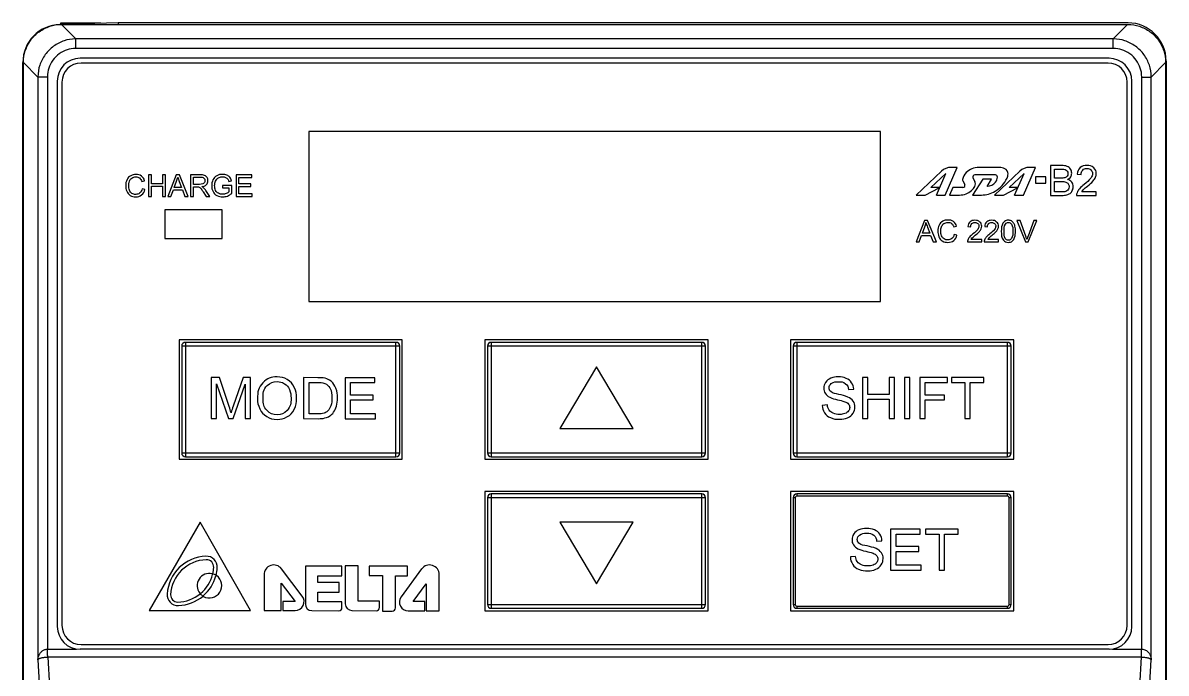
# Model space of a CAD drawing. Header units: millimetres. Extents: x 634 to 694, y 471 to 634.
# Drawn here: x 633.6 to 693.6, y 599.5 to 633.6 of the extents above; entities that cross this region are included whole.
import ezdxf

# ---------------------------------------------------------------- set-up
doc = ezdxf.new("R2010")
doc.units = ezdxf.units.MM

msp = doc.modelspace()

# ---------------------------------------------------------------- linework, layer by layer
for p, q in [((638.62, 633.644), (635.568, 633.564)), ((635.62, 633.561), (635.62, 633.644)), ((635.62, 633.644), (637.707, 633.644)), ((636.533, 633.59), (636.533, 633.644)), ((638.62, 633.644), (638.62, 633.561)), ((691.62, 633.644), (638.62, 633.644)), ((635.65, 633.561), (635.65, 633.561)), ((636.408, 632.803), (635.65, 633.561)), ((635.65, 633.561), (691.596, 633.561)), ((690.838, 632.803), (691.596, 633.561)), ((691.596, 633.561), (691.596, 633.561)), ((636.408, 632.303), (636.408, 632.803)), ((690.838, 632.803), (636.408, 632.803)), ((690.838, 632.303), (690.838, 632.803)), ((690.838, 632.303), (636.408, 632.303)), ((633.62, 595.171), (633.62, 631.565)), ((633.651, 595.353), (633.651, 631.562)), ((634.409, 630.804), (633.651, 631.562)), ((633.651, 631.562), (633.651, 631.562)), ((690.623, 631.789), (636.623, 631.789)), ((690.573, 631.539), (636.673, 631.539)), ((692.837, 630.804), (693.595, 631.562)), ((693.595, 631.562), (693.595, 631.562)), ((693.595, 631.562), (693.595, 473.616)), ((693.62, 631.644), (693.62, 473.644)), ((634.409, 630.804), (634.409, 600.244)), ((634.909, 630.804), (634.409, 630.804)), ((634.909, 630.804), (634.909, 600.804)), ((692.337, 630.804), (692.837, 630.804)), ((692.338, 600.804), (692.337, 630.804)), ((692.837, 600.244), (692.837, 630.804)), ((635.423, 630.589), (635.423, 601.989)), ((635.673, 630.539), (635.673, 602.039)), ((691.573, 602.039), (691.573, 630.539)), ((691.823, 601.989), (691.823, 630.589)), ((648.623, 627.939), (648.623, 619.039)), ((678.623, 627.939), (648.623, 627.939)), ((678.623, 619.039), (678.623, 627.939)), ((681.829, 625.866), (680.5, 624.614)), ((682.022, 624.614), (682.652, 626.066)), ((682.652, 626.066), (682.333, 626.066)), ((684.861, 626.066), (683.787, 626.066)), ((685.939, 625.866), (684.61, 624.614)), ((686.132, 624.614), (686.762, 626.066)), ((686.762, 626.066), (686.443, 626.066)), ((688.146, 626.161), (687.56, 626.161)), ((687.56, 626.161), (687.56, 624.598)), ((687.766, 625.976), (688.079, 625.976)), ((687.766, 625.504), (687.766, 625.976)), ((639.857, 625.33), (640.005, 625.365)), ((640.215, 625.677), (640.215, 624.539)), ((640.365, 625.677), (640.215, 625.677)), ((640.365, 625.21), (640.365, 625.677)), ((640.957, 625.21), (640.365, 625.21)), ((640.957, 625.677), (640.957, 625.21)), ((641.108, 625.677), (640.957, 625.677)), ((641.108, 624.539), (641.108, 625.677)), ((641.67, 625.677), (641.233, 624.539)), ((641.562, 625.007), (641.687, 625.34)), ((641.833, 625.677), (641.67, 625.677)), ((641.829, 625.322), (641.948, 625.007)), ((642.299, 624.539), (641.833, 625.677)), ((642.421, 625.677), (642.421, 624.539)), ((642.926, 625.677), (642.421, 625.677)), ((642.572, 625.175), (642.572, 625.552)), ((642.572, 625.552), (642.932, 625.552)), ((644.429, 625.322), (644.565, 625.359)), ((644.807, 625.677), (644.807, 624.539)), ((645.63, 625.677), (644.807, 625.677)), ((644.958, 625.195), (644.958, 625.543)), ((644.958, 625.543), (645.63, 625.543)), ((645.63, 625.543), (645.63, 625.677)), ((681.271, 625.012), (682.052, 625.748)), ((681.56, 624.614), (682.052, 625.748)), ((682.948, 625.366), (683.051, 625.169)), ((684.001, 625.453), (683.465, 624.614)), ((683.479, 625.523), (683.58, 625.33)), ((684.659, 625.667), (683.58, 625.667)), ((684.463, 625.453), (684.001, 625.453)), ((684.22, 625.071), (684.463, 625.453)), ((685.381, 625.012), (686.162, 625.748)), ((685.67, 624.614), (686.162, 625.748)), ((687.3, 625.565), (686.756, 625.565)), ((686.756, 625.565), (686.756, 625.231)), ((686.756, 625.231), (687.3, 625.231)), ((687.3, 625.231), (687.3, 625.565)), ((688.104, 625.504), (687.766, 625.504)), ((687.766, 625.32), (688.128, 625.32)), ((687.766, 624.782), (687.766, 625.32)), ((688.958, 625.715), (689.155, 625.695)), ((640.024, 624.9), (639.874, 624.938)), ((640.365, 624.539), (640.365, 625.076)), ((640.365, 625.076), (640.957, 625.076)), ((640.957, 625.076), (640.957, 624.539)), ((641.393, 624.539), (641.518, 624.884)), ((641.518, 624.884), (641.994, 624.884)), ((641.948, 625.007), (641.562, 625.007)), ((641.994, 624.884), (642.127, 624.539)), ((642.896, 625.175), (642.572, 625.175)), ((642.572, 624.539), (642.572, 625.045)), ((642.572, 625.045), (642.747, 625.045)), ((643.084, 624.776), (643.235, 624.539)), ((643.425, 624.539), (643.227, 624.849)), ((644.582, 625.12), (644.1, 625.119)), ((644.1, 625.119), (644.1, 624.986)), ((644.1, 624.986), (644.435, 624.986)), ((644.435, 624.986), (644.435, 624.774)), ((644.582, 624.698), (644.582, 625.12)), ((645.588, 625.195), (644.958, 625.195)), ((644.958, 624.673), (644.958, 625.061)), ((644.958, 625.061), (645.588, 625.061)), ((645.657, 624.673), (644.958, 624.673)), ((645.588, 625.061), (645.588, 625.195)), ((645.657, 624.539), (645.657, 624.673)), ((680.5, 624.614), (680.968, 624.614)), ((680.968, 624.614), (681.712, 625)), ((681.709, 625.012), (681.271, 625.012)), ((681.56, 624.614), (682.022, 624.614)), ((682.43, 625.012), (682.257, 624.614)), ((682.257, 624.614), (682.783, 624.614)), ((682.956, 625.012), (682.43, 625.012)), ((683.465, 624.614), (683.928, 624.614)), ((684.61, 624.614), (685.078, 624.614)), ((685.078, 624.614), (685.813, 624.996)), ((685.809, 625.012), (685.381, 625.012)), ((685.67, 624.614), (686.132, 624.614)), ((688.155, 624.782), (687.766, 624.782)), ((689.955, 624.782), (689.188, 624.782)), ((689.955, 624.598), (689.955, 624.782)), ((640.215, 624.539), (640.365, 624.539)), ((640.957, 624.539), (641.108, 624.539)), ((641.233, 624.539), (641.393, 624.539)), ((642.127, 624.539), (642.299, 624.539)), ((642.421, 624.539), (642.572, 624.539)), ((643.235, 624.539), (643.425, 624.539)), ((644.807, 624.539), (645.657, 624.539)), ((687.56, 624.598), (688.155, 624.598)), ((688.922, 624.598), (689.955, 624.598)), ((641.073, 623.839), (641.073, 622.339)), ((644.073, 623.839), (641.073, 623.839)), ((644.073, 622.339), (644.073, 623.839)), ((680.937, 623.286), (680.502, 622.153)), ((680.829, 622.618), (680.954, 622.951)), ((681.099, 623.286), (680.937, 623.286)), ((681.095, 622.932), (681.213, 622.618)), ((681.563, 622.153), (681.099, 623.286)), ((682.474, 622.94), (682.622, 622.975)), ((683.218, 622.963), (683.361, 622.948)), ((684.099, 622.963), (684.242, 622.948)), ((685.955, 623.286), (685.793, 623.286)), ((685.793, 623.286), (686.232, 622.153)), ((686.25, 622.463), (685.955, 623.286)), ((686.677, 623.286), (686.371, 622.463)), ((686.386, 622.153), (686.83, 623.286)), ((686.83, 623.286), (686.677, 623.286)), ((641.073, 622.339), (644.073, 622.339)), ((680.661, 622.153), (680.786, 622.496)), ((680.786, 622.496), (681.26, 622.496)), ((681.213, 622.618), (680.829, 622.618)), ((681.26, 622.496), (681.392, 622.153)), ((682.641, 622.512), (682.491, 622.55)), ((683.941, 622.286), (683.385, 622.286)), ((683.941, 622.153), (683.941, 622.286)), ((684.822, 622.286), (684.266, 622.286)), ((684.822, 622.153), (684.822, 622.286)), ((680.502, 622.153), (680.661, 622.153)), ((681.392, 622.153), (681.563, 622.153)), ((683.192, 622.153), (683.941, 622.153)), ((684.073, 622.153), (684.822, 622.153)), ((686.232, 622.153), (686.386, 622.153)), ((648.623, 619.039), (678.623, 619.039)), ((641.825, 617.021), (641.825, 610.758)), ((653.532, 617.021), (641.825, 617.021)), ((642.155, 616.889), (642.155, 610.889)), ((653.202, 616.889), (642.155, 616.889)), ((653.202, 610.889), (653.202, 616.889)), ((653.532, 610.758), (653.532, 617.021)), ((657.87, 617.021), (657.87, 610.758)), ((669.577, 617.021), (657.87, 617.021)), ((658.2, 616.889), (658.2, 610.889)), ((669.247, 616.889), (658.2, 616.889)), ((669.247, 610.889), (669.247, 616.889)), ((669.577, 610.758), (669.577, 617.021)), ((685.622, 617.021), (673.915, 617.021)), ((673.915, 617.021), (673.915, 610.758)), ((685.292, 616.889), (674.245, 616.889)), ((674.245, 616.889), (674.245, 610.889)), ((685.292, 610.889), (685.292, 616.889)), ((685.622, 610.758), (685.622, 617.021)), ((641.955, 616.689), (641.955, 611.089)), ((653.402, 616.689), (641.955, 616.689)), ((653.402, 611.089), (653.402, 616.689)), ((658, 616.689), (658, 611.089)), ((669.447, 616.689), (658, 616.689)), ((669.447, 611.089), (669.447, 616.689)), ((685.492, 616.689), (674.045, 616.689)), ((674.045, 616.689), (674.045, 611.089)), ((685.492, 611.089), (685.492, 616.689)), ((663.723, 615.605), (661.796, 612.374)), ((665.651, 612.374), (663.723, 615.605)), ((643.509, 615.039), (643.508, 612.889)), ((643.937, 615.039), (643.509, 615.039)), ((644.445, 613.516), (643.937, 615.039)), ((645.178, 615.038), (644.662, 613.542)), ((645.561, 615.037), (645.178, 615.038)), ((645.559, 612.888), (645.561, 615.037)), ((648.356, 615.036), (648.354, 612.886)), ((649.096, 615.035), (648.356, 615.036)), ((650.53, 615.034), (650.529, 612.884)), ((652.085, 615.033), (650.53, 615.034)), ((652.084, 614.779), (652.085, 615.033)), ((677.968, 615.039), (677.684, 615.039)), ((677.684, 615.039), (677.684, 612.889)), ((677.968, 614.156), (677.968, 615.039)), ((679.37, 615.039), (679.086, 615.039)), ((679.086, 615.039), (679.086, 614.156)), ((679.37, 612.889), (679.37, 615.039)), ((680.177, 615.039), (679.892, 615.039)), ((679.892, 615.039), (679.892, 612.889)), ((680.177, 612.889), (680.177, 615.039)), ((682.143, 615.039), (680.693, 615.039)), ((680.693, 615.039), (680.693, 612.889)), ((682.143, 614.785), (682.143, 615.039)), ((684.055, 615.039), (682.351, 615.039)), ((682.351, 615.039), (682.351, 614.785)), ((684.055, 614.785), (684.055, 615.039)), ((643.782, 612.889), (643.783, 614.719)), ((643.783, 614.719), (644.404, 612.889)), ((644.66, 612.888), (645.286, 614.687)), ((645.286, 614.687), (645.285, 612.888)), ((648.639, 613.139), (648.64, 614.782)), ((648.64, 614.782), (649.092, 614.781)), ((650.814, 614.122), (650.815, 614.78)), ((650.815, 614.78), (652.084, 614.779)), ((676.949, 614.413), (677.222, 614.433)), ((680.977, 614.785), (682.143, 614.785)), ((680.977, 614.119), (680.977, 614.785)), ((682.351, 614.785), (683.06, 614.785)), ((683.06, 614.785), (683.06, 612.889)), ((683.344, 614.785), (684.055, 614.785)), ((683.344, 612.889), (683.344, 614.785)), ((650.813, 613.138), (650.814, 613.87)), ((652.003, 614.121), (650.814, 614.122)), ((650.814, 613.87), (652.003, 613.869)), ((652.003, 613.869), (652.003, 614.121)), ((679.086, 614.156), (677.968, 614.156)), ((677.968, 613.902), (679.086, 613.902)), ((677.968, 612.889), (677.968, 613.902)), ((679.086, 613.902), (679.086, 612.889)), ((681.986, 614.119), (680.977, 614.119)), ((680.977, 613.866), (681.986, 613.866)), ((680.977, 612.889), (680.977, 613.866)), ((681.986, 613.866), (681.986, 614.119)), ((675.844, 613.603), (675.575, 613.58)), ((643.508, 612.889), (643.782, 612.889)), ((644.404, 612.889), (644.66, 612.888)), ((645.285, 612.888), (645.559, 612.888)), ((648.354, 612.886), (649.13, 612.885)), ((649.098, 613.139), (648.639, 613.139)), ((650.529, 612.884), (652.133, 612.883)), ((652.133, 613.137), (650.813, 613.138)), ((652.133, 612.883), (652.133, 613.137)), ((677.684, 612.889), (677.968, 612.889)), ((679.086, 612.889), (679.37, 612.889)), ((679.892, 612.889), (680.177, 612.889)), ((680.693, 612.889), (680.977, 612.889)), ((683.06, 612.889), (683.344, 612.889)), ((661.796, 612.374), (665.651, 612.374)), ((641.955, 611.089), (653.402, 611.089)), ((642.155, 610.889), (653.202, 610.889)), ((658, 611.089), (669.447, 611.089)), ((658.2, 610.889), (669.247, 610.889)), ((674.045, 611.089), (685.492, 611.089)), ((674.245, 610.889), (685.292, 610.889)), ((641.825, 610.758), (653.532, 610.758)), ((657.87, 610.758), (669.577, 610.758)), ((673.915, 610.758), (685.622, 610.758)), ((657.87, 609.071), (657.87, 602.808)), ((669.577, 609.071), (657.87, 609.071)), ((669.577, 602.808), (669.577, 609.071)), ((685.622, 609.071), (673.915, 609.071)), ((673.915, 609.071), (673.915, 602.808)), ((685.622, 602.808), (685.622, 609.071)), ((658, 608.739), (658, 603.139)), ((669.447, 608.739), (658, 608.739)), ((658.2, 608.939), (658.2, 602.939)), ((669.247, 608.939), (658.2, 608.939)), ((669.247, 602.939), (669.247, 608.939)), ((669.447, 603.139), (669.447, 608.739)), ((674.157, 608.739), (674.045, 608.739)), ((674.045, 608.739), (674.045, 603.139)), ((674.157, 608.739), (674.157, 603.139)), ((685.292, 608.939), (674.245, 608.939)), ((674.245, 608.939), (674.245, 608.826)), ((685.292, 608.826), (674.245, 608.826)), ((685.292, 608.826), (685.292, 608.939)), ((685.492, 608.739), (685.379, 608.739)), ((685.379, 603.139), (685.379, 608.739)), ((685.492, 603.139), (685.492, 608.739)), ((642.922, 607.462), (640.248, 602.832)), ((645.567, 602.832), (642.922, 607.462)), ((665.651, 607.454), (661.796, 607.454)), ((661.796, 607.454), (663.723, 604.223)), ((663.723, 604.223), (665.651, 607.454)), ((680.714, 607.089), (679.16, 607.089)), ((679.16, 607.089), (679.16, 604.939)), ((679.444, 606.835), (680.714, 606.835)), ((679.444, 606.177), (679.444, 606.835)), ((680.714, 606.835), (680.714, 607.089)), ((682.7, 607.089), (680.996, 607.089)), ((680.996, 607.089), (680.996, 606.835)), ((680.996, 606.835), (681.704, 606.835)), ((681.704, 606.835), (681.704, 604.939)), ((681.989, 606.835), (682.7, 606.835)), ((681.989, 604.939), (681.989, 606.835)), ((682.7, 606.835), (682.7, 607.089)), ((678.428, 606.463), (678.701, 606.483)), ((680.634, 606.177), (679.444, 606.177)), ((680.634, 605.925), (680.634, 606.177)), ((677.323, 605.653), (677.054, 605.63)), ((679.444, 605.925), (680.634, 605.925)), ((679.444, 605.193), (679.444, 605.925)), ((648.281, 603.58), (647.195, 605.011)), ((648.449, 605.156), (648.449, 603.156)), ((650.363, 605.156), (648.449, 605.156)), ((650.363, 604.646), (650.363, 605.156)), ((650.542, 605.172), (650.542, 603.172)), ((651.222, 605.172), (650.542, 605.172)), ((651.222, 603.312), (651.222, 605.172)), ((651.798, 605.147), (651.798, 604.657)), ((653.798, 605.147), (651.798, 605.147)), ((654.549, 605.005), (653.472, 603.538)), ((653.798, 604.637), (653.798, 605.147)), ((679.16, 604.939), (680.764, 604.939)), ((680.764, 605.193), (679.444, 605.193)), ((680.764, 604.939), (680.764, 605.193)), ((681.704, 604.939), (681.989, 604.939)), ((646.28, 604.702), (646.287, 602.828)), ((647.18, 602.828), (647.18, 604.254)), ((647.18, 604.254), (647.907, 603.296)), ((649.103, 604.296), (649.103, 604.646)), ((649.103, 604.646), (650.363, 604.646)), ((650.213, 604.296), (649.103, 604.296)), ((650.213, 603.786), (650.213, 604.296)), ((651.798, 604.657), (652.488, 604.657)), ((652.488, 604.657), (652.488, 602.797)), ((653.178, 602.961), (653.178, 604.637)), ((653.178, 604.637), (653.798, 604.637)), ((654.111, 603.291), (654.789, 604.228)), ((654.789, 604.228), (654.789, 602.802)), ((655.469, 602.802), (655.469, 604.703)), ((649.103, 603.276), (649.103, 603.786)), ((649.103, 603.786), (650.213, 603.786)), ((647.255, 603.296), (647.255, 602.828)), ((647.907, 603.296), (647.255, 603.296)), ((650.368, 603.276), (649.103, 603.276)), ((650.368, 602.969), (650.368, 603.276)), ((652.332, 603.312), (651.222, 603.312)), ((652.332, 602.982), (652.332, 603.312)), ((654.713, 603.291), (654.111, 603.291)), ((654.713, 602.801), (654.713, 603.291)), ((658, 603.139), (669.447, 603.139)), ((674.045, 603.139), (674.157, 603.139)), ((674.245, 603.052), (685.292, 603.052)), ((674.245, 603.052), (674.245, 602.939)), ((685.292, 602.939), (685.292, 603.052)), ((685.379, 603.139), (685.492, 603.139)), ((640.248, 602.832), (645.567, 602.832)), ((646.287, 602.828), (647.18, 602.828)), ((647.255, 602.828), (647.906, 602.826)), ((648.783, 602.82), (650.21, 602.813)), ((650.889, 602.822), (652.161, 602.812)), ((652.488, 602.797), (653.007, 602.791)), ((653.845, 602.801), (654.713, 602.801)), ((654.789, 602.802), (655.469, 602.802)), ((657.87, 602.808), (669.577, 602.808)), ((658.2, 602.939), (669.247, 602.939)), ((673.915, 602.808), (685.622, 602.808)), ((674.245, 602.939), (685.292, 602.939)), ((634.909, 600.804), (636.433, 600.804)), ((690.623, 600.789), (636.623, 600.789)), ((636.673, 601.039), (690.573, 601.039)), ((690.813, 600.804), (692.338, 600.804)), ((634.409, 600.244), (634.514, 598.409)), ((634.926, 600.378), (635.014, 598.835)), ((692.32, 600.378), (634.926, 600.378)), ((692.232, 598.835), (692.32, 600.378)), ((692.732, 598.409), (692.837, 600.244))]:
    msp.add_line(p, q)
for centre, radius, start, end in [((691.62, 631.644), 2, 0, 90), ((635.62, 631.565), 2, 91.5, 180), ((636.623, 630.589), 1.2, 90, 180), ((636.673, 630.539), 1, 90, 180), ((690.573, 630.539), 1, 0, 90), ((690.623, 630.589), 1.2, 0, 90), ((682.333, 625.33), 0.735, 90, 133.29195), ((683.787, 625.119), 0.946, 90, 134.57339), ((684.861, 625.416), 0.65, 63.09105, 90), ((685.016, 625.72), 0.309, 0, 63.09105), ((686.443, 625.33), 0.735, 90, 133.29195), ((683.043, 625.416), 0.107, 170.97466, 207.47659), ((683.58, 625.33), 0.65, 134.57339, 170.97466), ((683.58, 625.56), 0.107, 90, 200.46298), ((683.327, 625.199), 0.284, 332.52341, 27.47659), ((684.175, 625.72), 0.65, 273.88819, 319.20863), ((683.787, 626.23), 1.656, 301.28407, 333.69777), ((684.659, 625.56), 0.107, 0, 90), ((684.361, 625.56), 0.405, 319.20863, 0), ((684.82, 625.72), 0.504, 333.69777, 0), ((681.709, 625.006), 0.00633, 297.47659, 90), ((682.783, 625.56), 0.946, 270, 311.49114), ((682.956, 625.119), 0.107, 270, 27.47659), ((682.911, 625.416), 0.753, 311.49114, 332.52341), ((683.928, 626), 1.386, 270, 301.28407), ((685.809, 625.004), 0.00864, 297.47659, 90), ((642.155, 616.689), 0.2, 90, 180), ((653.202, 616.689), 0.2, 0, 90), ((658.2, 616.689), 0.2, 90, 180), ((669.247, 616.689), 0.2, 0, 90), ((674.245, 616.689), 0.2, 90, 180), ((685.292, 616.689), 0.2, 0, 90), ((642.155, 611.089), 0.2, 180, 270), ((653.202, 611.089), 0.2, 270, 0), ((658.2, 611.089), 0.2, 180, 270), ((669.247, 611.089), 0.2, 270, 0), ((674.245, 611.089), 0.2, 180, 270), ((685.292, 611.089), 0.2, 270, 0), ((658.2, 608.739), 0.2, 90, 180), ((669.247, 608.739), 0.2, 0, 90), ((674.245, 608.739), 0.2, 90, 180), ((674.245, 608.739), 0.0872, 90, 180), ((685.292, 608.739), 0.2, 0, 90), ((685.292, 608.739), 0.0872, 0, 90), ((643.309, 603.553), 2.121, 92.10615, 176.35508), ((643.309, 603.553), 1.935, 91.85294, 177.32035), ((643.252, 605.103), 0.57, 356.35508, 92.10615), ((643.259, 605.109), 0.378, 356.60829, 91.85294), ((641.705, 605.201), 1.935, 346.30859, 356.60829), ((641.705, 605.201), 2.121, 345.38158, 356.35508), ((646.789, 604.703), 0.509, 37.20268, 180.19582), ((654.96, 604.703), 0.509, 0, 143.72), ((643.411, 604.127), 0.645, 77.02858, 218.57674), ((641.705, 605.203), 1.935, 309.9847, 345.51545), ((641.705, 605.206), 2.121, 310.90716, 344.44061), ((643.411, 604.127), 0.645, 240.90471, 54.36934), ((643.549, 604.726), 0.0297, 345.51545, 77.02858), ((643.411, 604.127), 0.641, 57.36401, 74.29786), ((643.772, 604.63), 0.0254, 54.36934, 164.44061), ((641.761, 603.652), 0.57, 176.35508, 272.10615), ((641.736, 603.627), 0.36, 177.32035, 271.14088), ((641.705, 605.201), 1.935, 271.14088, 309.28628), ((642.929, 603.742), 0.0288, 218.57674, 309.9847), ((643.411, 604.127), 0.641, 221.29701, 238.23086), ((643.109, 603.584), 0.0247, 130.90716, 240.90471), ((641.705, 605.201), 2.121, 272.10615, 310.21329), ((647.907, 603.296), 0.47, 269.86039, 37.20268), ((648.785, 603.156), 0.336, 180, 269.70747), ((650.892, 603.172), 0.35, 180, 269.57481), ((653.845, 603.264), 0.463, 143.72, 270), ((658.2, 603.139), 0.2, 180, 270), ((669.247, 603.139), 0.2, 270, 0), ((674.245, 603.139), 0.2, 180, 270), ((674.245, 603.139), 0.0872, 180, 270), ((685.292, 603.139), 0.2, 270, 0), ((685.292, 603.139), 0.0872, 270, 0), ((650.211, 602.969), 0.156, 269.70747, 0), ((652.162, 602.982), 0.169, 269.57481, 0), ((653.009, 602.961), 0.169, 269.35367, 0), ((636.623, 601.989), 1.2, 180, 270), ((636.673, 602.039), 1, 180, 270), ((690.573, 602.039), 1, 270, 0), ((690.623, 601.989), 1.2, 270, 0)]:
    msp.add_arc(centre, radius, start, end)
for points, knots in [([(633.651, 631.562), (633.652, 631.812), (633.717, 632.171), (634.008, 632.762), (634.451, 633.205), (635.041, 633.495), (635.4, 633.561), (635.65, 633.561)], [0, 0, 0, 0, 0.625565, 1.250832, 1.875975, 2.501226, 3.126753, 3.126753, 3.126753, 3.126753]), ([(691.596, 633.561), (691.846, 633.561), (692.205, 633.495), (692.796, 633.205), (693.239, 632.762), (693.529, 632.171), (693.595, 631.812), (693.595, 631.562)], [0, 0, 0, 0, 0.625565, 1.250832, 1.875975, 2.501226, 3.126753, 3.126753, 3.126753, 3.126753]), ([(636.408, 632.803), (636.158, 632.803), (635.799, 632.737), (635.209, 632.446), (634.766, 632.003), (634.476, 631.413), (634.41, 631.054), (634.409, 630.804)], [0, 0, 0, 0, 0.625492, 1.25075, 1.875922, 2.501166, 3.126619, 3.126619, 3.126619, 3.126619]), ([(692.837, 630.804), (692.837, 631.054), (692.771, 631.413), (692.48, 632.003), (692.037, 632.446), (691.447, 632.737), (691.088, 632.803), (690.838, 632.803)], [0, 0, 0, 0, 0.625492, 1.25075, 1.875922, 2.501166, 3.126619, 3.126619, 3.126619, 3.126619]), ([(636.408, 632.303), (636.221, 632.303), (635.952, 632.254), (635.508, 632.036), (635.176, 631.703), (634.958, 631.26), (634.909, 630.991), (634.909, 630.804)], [0, 0, 0, 0, 0.468294, 0.938312, 1.408227, 1.878228, 2.34518, 2.34518, 2.34518, 2.34518]), ([(692.337, 630.804), (692.337, 630.991), (692.288, 631.261), (692.07, 631.704), (691.737, 632.037), (691.294, 632.254), (691.025, 632.303), (690.838, 632.303)], [0, 0, 0, 0, 0.468294, 0.938312, 1.408227, 1.878228, 2.34518, 2.34518, 2.34518, 2.34518]), ([(634.409, 600.244), (634.411, 600.279), (634.416, 600.328), (634.436, 600.413), (634.465, 600.487), (634.501, 600.554), (634.543, 600.613), (634.59, 600.665), (634.643, 600.709), (634.702, 600.747), (634.765, 600.777), (634.838, 600.797), (634.879, 600.803), (634.909, 600.804)], [0, 0, 0, 0, 0.0882627, 0.1726654, 0.2527998, 0.3284383, 0.3995925, 0.4685322, 0.5375453, 0.6069797, 0.6771575, 0.7485955, 0.8238756, 0.8238756, 0.8238756, 0.8238756]), ([(634.926, 600.378), (634.923, 600.422), (634.92, 600.496), (634.914, 600.65), (634.911, 600.737), (634.909, 600.804)], [0, 0, 0, 0, 0.1118004, 0.2597508, 0.4268841, 0.4268841, 0.4268841, 0.4268841]), ([(692.32, 600.378), (692.323, 600.422), (692.326, 600.496), (692.332, 600.65), (692.335, 600.737), (692.337, 600.804)], [0, 0, 0, 0, 0.111841, 0.2596964, 0.4268835, 0.4268835, 0.4268835, 0.4268835]), ([(692.338, 600.804), (692.384, 600.802), (692.445, 600.79), (692.543, 600.75), (692.618, 600.699), (692.676, 600.645), (692.723, 600.588), (692.76, 600.529), (692.791, 600.465), (692.815, 600.397), (692.831, 600.32), (692.836, 600.276), (692.837, 600.244)], [0, 0, 0, 0, 0.1143831, 0.216283, 0.306148, 0.3850343, 0.4563798, 0.5251711, 0.5949983, 0.6671071, 0.7426891, 0.8227613, 0.8227613, 0.8227613, 0.8227613]), ([(634.409, 600.244), (634.411, 600.253), (634.42, 600.267), (634.442, 600.287), (634.473, 600.304), (634.51, 600.32), (634.553, 600.333), (634.602, 600.346), (634.656, 600.356), (634.716, 600.365), (634.781, 600.372), (634.854, 600.376), (634.895, 600.378), (634.926, 600.378)], [0, 0, 0, 0, 0.0235995, 0.0527628, 0.0881694, 0.1289756, 0.1739752, 0.2235804, 0.2788209, 0.3394324, 0.4050263, 0.4752225, 0.5515309, 0.5515309, 0.5515309, 0.5515309]), ([(692.32, 600.378), (692.367, 600.378), (692.427, 600.375), (692.527, 600.366), (692.604, 600.354), (692.665, 600.341), (692.713, 600.327), (692.752, 600.313), (692.784, 600.298), (692.81, 600.283), (692.828, 600.264), (692.835, 600.252), (692.837, 600.244)], [0, 0, 0, 0, 0.1158637, 0.212617, 0.2903469, 0.3513056, 0.3998385, 0.4404599, 0.475545, 0.5054396, 0.5304486, 0.5515802, 0.5515802, 0.5515802, 0.5515802])]:
    msp.add_open_spline(points, degree=3, knots=knots)
for points in [[(688.079, 625.976), (688.174, 625.976), (688.225, 625.983), (688.316, 625.954)], [(688.433, 626.113), (688.326, 626.16), (688.262, 626.161), (688.146, 626.161)], [(688.316, 625.954), (688.367, 625.937), (688.394, 625.918), (688.423, 625.873)], [(688.423, 625.873), (688.453, 625.825), (688.46, 625.793), (688.46, 625.736)], [(688.602, 625.967), (688.555, 626.043), (688.514, 626.076), (688.433, 626.113)], [(688.664, 625.761), (688.664, 625.847), (688.647, 625.893), (688.602, 625.967)], [(689.11, 626.051), (688.999, 625.954), (688.971, 625.862), (688.958, 625.715)], [(689.466, 626.167), (689.316, 626.167), (689.223, 626.149), (689.11, 626.051)], [(689.155, 625.695), (689.155, 625.793), (689.17, 625.856), (689.24, 625.925)], [(689.24, 625.925), (689.307, 625.992), (689.367, 626.008), (689.461, 626.008)], [(689.461, 626.008), (689.552, 626.008), (689.608, 625.992), (689.673, 625.929)], [(689.822, 626.042), (689.712, 626.146), (689.616, 626.167), (689.466, 626.167)], [(689.673, 625.929), (689.734, 625.871), (689.755, 625.821), (689.755, 625.737)], [(689.953, 625.733), (689.953, 625.867), (689.919, 625.95), (689.822, 626.042)], [(639.086, 625.427), (639.028, 625.314), (639.018, 625.244), (639.018, 625.117)], [(639.279, 625.628), (639.181, 625.574), (639.136, 625.526), (639.086, 625.427)], [(639.173, 625.118), (639.173, 625.206), (639.181, 625.252), (639.209, 625.336)], [(639.209, 625.336), (639.235, 625.415), (639.264, 625.457), (639.333, 625.505)], [(639.555, 625.697), (639.441, 625.697), (639.379, 625.682), (639.279, 625.628)], [(639.333, 625.505), (639.407, 625.558), (639.461, 625.568), (639.552, 625.568)], [(639.552, 625.568), (639.631, 625.568), (639.678, 625.558), (639.741, 625.511)], [(639.843, 625.61), (639.746, 625.681), (639.675, 625.697), (639.555, 625.697)], [(639.741, 625.511), (639.81, 625.459), (639.831, 625.412), (639.857, 625.33)], [(640.005, 625.365), (639.972, 625.478), (639.937, 625.54), (639.843, 625.61)], [(641.687, 625.34), (641.718, 625.425), (641.73, 625.469), (641.748, 625.558)], [(641.748, 625.558), (641.775, 625.462), (641.794, 625.415), (641.829, 625.322)], [(643.157, 625.646), (643.07, 625.68), (643.019, 625.677), (642.926, 625.677)], [(642.932, 625.552), (643.009, 625.552), (643.06, 625.55), (643.117, 625.499)], [(643.146, 625.264), (643.121, 625.227), (643.099, 625.211), (643.057, 625.196)], [(643.117, 625.499), (643.16, 625.461), (643.176, 625.425), (643.176, 625.367)], [(643.176, 625.367), (643.176, 625.324), (643.169, 625.3), (643.146, 625.264)], [(643.284, 625.538), (643.249, 625.595), (643.22, 625.623), (643.157, 625.646)], [(643.253, 625.163), (643.313, 625.226), (643.331, 625.279), (643.331, 625.367)], [(643.331, 625.367), (643.331, 625.438), (643.321, 625.477), (643.284, 625.538)], [(643.598, 625.413), (643.543, 625.298), (643.529, 625.23), (643.529, 625.103)], [(643.799, 625.627), (643.695, 625.572), (643.65, 625.518), (643.598, 625.413)], [(643.685, 625.112), (643.685, 625.205), (643.692, 625.255), (643.728, 625.341)], [(643.728, 625.341), (643.749, 625.39), (643.764, 625.414), (643.8, 625.454)], [(644.099, 625.697), (643.976, 625.697), (643.908, 625.685), (643.799, 625.627)], [(643.8, 625.454), (643.839, 625.497), (643.867, 625.514), (643.921, 625.536)], [(643.921, 625.536), (643.988, 625.564), (644.027, 625.568), (644.1, 625.568)], [(644.322, 625.657), (644.238, 625.69), (644.19, 625.697), (644.099, 625.697)], [(644.1, 625.568), (644.164, 625.568), (644.198, 625.563), (644.257, 625.538)], [(644.257, 625.538), (644.306, 625.516), (644.333, 625.501), (644.365, 625.458)], [(644.479, 625.545), (644.431, 625.605), (644.394, 625.628), (644.322, 625.657)], [(644.365, 625.458), (644.402, 625.41), (644.412, 625.38), (644.429, 625.322)], [(644.565, 625.359), (644.544, 625.438), (644.529, 625.481), (644.479, 625.545)], [(688.302, 625.521), (688.226, 625.499), (688.184, 625.504), (688.104, 625.504)], [(688.128, 625.32), (688.22, 625.32), (688.268, 625.321), (688.356, 625.293)], [(688.42, 625.6), (688.386, 625.554), (688.356, 625.538), (688.302, 625.521)], [(688.356, 625.293), (688.415, 625.274), (688.445, 625.253), (688.481, 625.202)], [(688.46, 625.736), (688.46, 625.679), (688.454, 625.646), (688.42, 625.6)], [(688.445, 625.429), (688.523, 625.468), (688.564, 625.498), (688.61, 625.572)], [(688.663, 625.287), (688.599, 625.37), (688.545, 625.4), (688.445, 625.429)], [(688.481, 625.202), (688.517, 625.151), (688.525, 625.114), (688.525, 625.051)], [(688.61, 625.572), (688.651, 625.639), (688.664, 625.682), (688.664, 625.761)], [(688.74, 625.051), (688.74, 625.15), (688.723, 625.208), (688.663, 625.287)], [(689.666, 625.506), (689.553, 625.352), (689.469, 625.296), (689.322, 625.176)], [(689.491, 625.083), (689.614, 625.187), (689.679, 625.237), (689.787, 625.358)], [(689.755, 625.737), (689.755, 625.638), (689.725, 625.586), (689.666, 625.506)], [(689.787, 625.358), (689.848, 625.426), (689.879, 625.464), (689.914, 625.549)], [(689.914, 625.549), (689.944, 625.618), (689.953, 625.658), (689.953, 625.733)], [(639.018, 625.117), (639.018, 624.992), (639.029, 624.926), (639.078, 624.812)], [(639.078, 624.812), (639.122, 624.709), (639.159, 624.655), (639.253, 624.594)], [(639.215, 624.864), (639.178, 624.96), (639.173, 625.015), (639.173, 625.118)], [(639.347, 624.702), (639.276, 624.745), (639.245, 624.786), (639.215, 624.864)], [(639.541, 624.649), (639.46, 624.649), (639.416, 624.661), (639.347, 624.702)], [(639.755, 624.722), (639.685, 624.664), (639.631, 624.649), (639.541, 624.649)], [(639.553, 624.52), (639.679, 624.52), (639.755, 624.538), (639.854, 624.617)], [(639.874, 624.938), (639.853, 624.842), (639.831, 624.785), (639.755, 624.722)], [(639.854, 624.617), (639.957, 624.699), (639.992, 624.772), (640.024, 624.9)], [(642.747, 625.045), (642.78, 625.045), (642.798, 625.046), (642.83, 625.038)], [(642.83, 625.038), (642.859, 625.032), (642.874, 625.025), (642.899, 625.009)], [(643.057, 625.196), (642.996, 625.174), (642.961, 625.175), (642.896, 625.175)], [(642.899, 625.009), (642.935, 624.985), (642.949, 624.966), (642.975, 624.933)], [(642.975, 624.933), (643.022, 624.872), (643.043, 624.84), (643.084, 624.776)], [(643.011, 625.057), (643.115, 625.071), (643.18, 625.086), (643.253, 625.163)], [(643.101, 625), (643.07, 625.029), (643.049, 625.038), (643.011, 625.057)], [(643.227, 624.849), (643.184, 624.915), (643.159, 624.947), (643.101, 625)], [(643.529, 625.103), (643.529, 624.978), (643.542, 624.91), (643.599, 624.799)], [(643.599, 624.799), (643.653, 624.695), (643.702, 624.646), (643.806, 624.591)], [(643.737, 624.858), (643.689, 624.95), (643.685, 625.008), (643.685, 625.112)], [(643.889, 624.705), (643.812, 624.743), (643.776, 624.781), (643.737, 624.858)], [(644.102, 624.656), (644.015, 624.656), (643.968, 624.666), (643.889, 624.705)], [(644.293, 624.693), (644.221, 624.664), (644.18, 624.656), (644.102, 624.656)], [(644.435, 624.774), (644.386, 624.731), (644.354, 624.717), (644.293, 624.693)], [(644.353, 624.564), (644.452, 624.601), (644.499, 624.632), (644.582, 624.698)], [(688.296, 624.79), (688.241, 624.779), (688.212, 624.782), (688.155, 624.782)], [(688.155, 624.598), (688.257, 624.598), (688.309, 624.599), (688.407, 624.623)], [(688.416, 624.832), (688.373, 624.805), (688.346, 624.799), (688.296, 624.79)], [(688.407, 624.623), (688.48, 624.642), (688.518, 624.656), (688.578, 624.702)], [(688.494, 624.919), (688.472, 624.878), (688.456, 624.857), (688.416, 624.832)], [(688.525, 625.051), (688.525, 624.997), (688.52, 624.967), (688.494, 624.919)], [(688.578, 624.702), (688.637, 624.746), (688.66, 624.78), (688.693, 624.846)], [(688.693, 624.846), (688.73, 624.922), (688.74, 624.967), (688.74, 625.051)], [(688.943, 624.731), (688.924, 624.681), (688.919, 624.652), (688.922, 624.598)], [(689.07, 624.939), (689.007, 624.865), (688.978, 624.822), (688.943, 624.731)], [(689.322, 625.176), (689.215, 625.088), (689.159, 625.045), (689.07, 624.939)], [(689.188, 624.782), (689.216, 624.827), (689.233, 624.848), (689.269, 624.886)], [(689.269, 624.886), (689.351, 624.972), (689.4, 625.006), (689.491, 625.083)], [(639.253, 624.594), (639.357, 624.527), (639.43, 624.52), (639.553, 624.52)], [(643.806, 624.591), (643.917, 624.533), (643.986, 624.52), (644.111, 624.52)], [(644.111, 624.52), (644.209, 624.52), (644.261, 624.53), (644.353, 624.564)], [(680.954, 622.951), (680.985, 623.035), (680.997, 623.079), (681.015, 623.167)], [(681.015, 623.167), (681.041, 623.071), (681.06, 623.025), (681.095, 622.932)], [(681.707, 623.036), (681.649, 622.924), (681.639, 622.854), (681.639, 622.728)], [(681.899, 623.237), (681.802, 623.183), (681.757, 623.135), (681.707, 623.036)], [(681.794, 622.729), (681.794, 622.817), (681.801, 622.862), (681.829, 622.946)], [(681.829, 622.946), (681.856, 623.025), (681.885, 623.066), (681.953, 623.114)], [(682.174, 623.305), (682.061, 623.305), (681.999, 623.291), (681.899, 623.237)], [(681.953, 623.114), (682.027, 623.167), (682.08, 623.177), (682.171, 623.177)], [(682.171, 623.177), (682.25, 623.177), (682.297, 623.167), (682.36, 623.12)], [(682.46, 623.219), (682.365, 623.29), (682.294, 623.305), (682.174, 623.305)], [(682.36, 623.12), (682.428, 623.069), (682.448, 623.022), (682.474, 622.94)], [(682.622, 622.975), (682.589, 623.087), (682.554, 623.149), (682.46, 623.219)], [(683.329, 623.207), (683.248, 623.136), (683.228, 623.07), (683.218, 622.963)], [(683.586, 623.291), (683.478, 623.291), (683.41, 623.278), (683.329, 623.207)], [(683.361, 622.948), (683.361, 623.019), (683.372, 623.065), (683.422, 623.115)], [(683.422, 623.115), (683.471, 623.164), (683.515, 623.176), (683.583, 623.176)], [(683.732, 622.811), (683.65, 622.7), (683.589, 622.659), (683.482, 622.572)], [(683.583, 623.176), (683.649, 623.176), (683.69, 623.164), (683.737, 623.118)], [(683.845, 623.2), (683.765, 623.276), (683.696, 623.291), (683.586, 623.291)], [(683.797, 622.979), (683.797, 622.907), (683.774, 622.869), (683.732, 622.811)], [(683.737, 623.118), (683.781, 623.076), (683.797, 623.04), (683.797, 622.979)], [(683.819, 622.704), (683.864, 622.753), (683.886, 622.781), (683.912, 622.842)], [(683.94, 622.976), (683.94, 623.073), (683.915, 623.133), (683.845, 623.2)], [(683.912, 622.842), (683.933, 622.893), (683.94, 622.921), (683.94, 622.976)], [(684.209, 623.207), (684.129, 623.136), (684.108, 623.07), (684.099, 622.963)], [(684.467, 623.291), (684.359, 623.291), (684.291, 623.278), (684.209, 623.207)], [(684.242, 622.948), (684.242, 623.019), (684.253, 623.065), (684.303, 623.115)], [(684.303, 623.115), (684.352, 623.164), (684.395, 623.176), (684.464, 623.176)], [(684.612, 622.811), (684.53, 622.7), (684.47, 622.659), (684.363, 622.572)], [(684.464, 623.176), (684.53, 623.176), (684.57, 623.164), (684.618, 623.118)], [(684.725, 623.2), (684.646, 623.276), (684.576, 623.291), (684.467, 623.291)], [(684.677, 622.979), (684.677, 622.907), (684.655, 622.869), (684.612, 622.811)], [(684.618, 623.118), (684.661, 623.076), (684.677, 623.04), (684.677, 622.979)], [(684.7, 622.704), (684.744, 622.753), (684.767, 622.781), (684.793, 622.842)], [(684.82, 622.976), (684.82, 623.073), (684.796, 623.133), (684.725, 623.2)], [(684.793, 622.842), (684.814, 622.893), (684.82, 622.921), (684.82, 622.976)], [(685.012, 623.035), (684.97, 622.911), (684.971, 622.842), (684.971, 622.712)], [(685.135, 623.224), (685.065, 623.167), (685.041, 623.12), (685.012, 623.035)], [(685.114, 622.712), (685.114, 622.867), (685.098, 622.966), (685.186, 623.094)], [(685.341, 623.291), (685.254, 623.291), (685.202, 623.279), (685.135, 623.224)], [(685.186, 623.094), (685.226, 623.151), (685.27, 623.176), (685.339, 623.176)], [(685.339, 623.176), (685.414, 623.176), (685.458, 623.144), (685.501, 623.083)], [(685.501, 623.253), (685.443, 623.285), (685.406, 623.291), (685.341, 623.291)], [(685.614, 623.147), (685.581, 623.2), (685.555, 623.224), (685.501, 623.253)], [(685.501, 623.083), (685.588, 622.96), (685.567, 622.863), (685.567, 622.712)], [(685.685, 622.979), (685.667, 623.05), (685.654, 623.086), (685.614, 623.147)], [(685.71, 622.712), (685.71, 622.819), (685.711, 622.875), (685.685, 622.979)], [(681.639, 622.728), (681.639, 622.604), (681.65, 622.538), (681.699, 622.424)], [(681.699, 622.424), (681.743, 622.322), (681.78, 622.268), (681.874, 622.207)], [(681.836, 622.476), (681.799, 622.571), (681.794, 622.626), (681.794, 622.729)], [(681.967, 622.315), (681.896, 622.358), (681.866, 622.398), (681.836, 622.476)], [(681.874, 622.207), (681.977, 622.141), (682.049, 622.133), (682.172, 622.133)], [(682.16, 622.262), (682.08, 622.262), (682.036, 622.274), (681.967, 622.315)], [(682.373, 622.334), (682.304, 622.277), (682.25, 622.262), (682.16, 622.262)], [(682.172, 622.133), (682.298, 622.133), (682.373, 622.152), (682.471, 622.23)], [(682.491, 622.55), (682.471, 622.454), (682.449, 622.397), (682.373, 622.334)], [(682.471, 622.23), (682.575, 622.312), (682.609, 622.384), (682.641, 622.512)], [(683.208, 622.249), (683.194, 622.213), (683.19, 622.192), (683.192, 622.153)], [(683.299, 622.4), (683.254, 622.346), (683.233, 622.315), (683.208, 622.249)], [(683.482, 622.572), (683.404, 622.508), (683.364, 622.477), (683.299, 622.4)], [(683.385, 622.286), (683.406, 622.319), (683.418, 622.334), (683.444, 622.362)], [(683.444, 622.362), (683.503, 622.424), (683.539, 622.449), (683.605, 622.504)], [(683.605, 622.504), (683.694, 622.58), (683.741, 622.616), (683.819, 622.704)], [(684.088, 622.249), (684.074, 622.213), (684.071, 622.192), (684.073, 622.153)], [(684.18, 622.4), (684.135, 622.346), (684.113, 622.315), (684.088, 622.249)], [(684.363, 622.572), (684.285, 622.508), (684.245, 622.477), (684.18, 622.4)], [(684.266, 622.286), (684.286, 622.319), (684.298, 622.334), (684.325, 622.362)], [(684.325, 622.362), (684.384, 622.424), (684.42, 622.449), (684.486, 622.504)], [(684.486, 622.504), (684.575, 622.58), (684.622, 622.616), (684.7, 622.704)], [(684.971, 622.712), (684.971, 622.522), (684.965, 622.399), (685.083, 622.251)], [(685.083, 622.251), (685.153, 622.162), (685.227, 622.133), (685.341, 622.133)], [(685.179, 622.34), (685.093, 622.463), (685.114, 622.561), (685.114, 622.712)], [(685.341, 622.248), (685.266, 622.248), (685.222, 622.279), (685.179, 622.34)], [(685.502, 622.34), (685.459, 622.28), (685.415, 622.248), (685.341, 622.248)], [(685.567, 622.712), (685.567, 622.561), (685.588, 622.464), (685.502, 622.34)], [(685.546, 622.2), (685.616, 622.257), (685.64, 622.304), (685.669, 622.389)], [(685.669, 622.389), (685.71, 622.513), (685.71, 622.582), (685.71, 622.712)], [(686.31, 622.277), (686.288, 622.352), (686.276, 622.389), (686.25, 622.463)], [(686.371, 622.463), (686.343, 622.389), (686.33, 622.352), (686.31, 622.277)], [(685.341, 622.133), (685.427, 622.133), (685.48, 622.145), (685.546, 622.2)], [(646.963, 615.075), (646.642, 615.075), (646.441, 615.005), (646.22, 614.772)], [(647.499, 614.931), (647.308, 615.045), (647.185, 615.075), (646.963, 615.075)], [(649.479, 615.004), (649.329, 615.039), (649.25, 615.035), (649.096, 615.035)], [(649.793, 614.849), (649.687, 614.94), (649.615, 614.971), (649.479, 615.004)], [(676.02, 615.002), (675.892, 614.949), (675.826, 614.902), (675.75, 614.787)], [(676.414, 615.076), (676.254, 615.076), (676.168, 615.063), (676.02, 615.002)], [(676.835, 614.998), (676.677, 615.064), (676.585, 615.076), (676.414, 615.076)], [(646.22, 614.772), (645.977, 614.515), (645.933, 614.289), (645.932, 613.935)], [(646.226, 613.93), (646.226, 614.22), (646.233, 614.422), (646.443, 614.622)], [(646.443, 614.622), (646.606, 614.776), (646.74, 614.83), (646.964, 614.83)], [(646.964, 614.83), (647.123, 614.83), (647.212, 614.806), (647.347, 614.721)], [(647.347, 614.721), (647.482, 614.636), (647.541, 614.563), (647.606, 614.417)], [(647.863, 614.534), (647.768, 614.728), (647.684, 614.821), (647.499, 614.931)], [(647.606, 614.417), (647.682, 614.247), (647.695, 614.146), (647.695, 613.96)], [(647.988, 613.958), (647.989, 614.194), (647.967, 614.323), (647.863, 614.534)], [(649.092, 614.781), (649.24, 614.781), (649.321, 614.791), (649.46, 614.737)], [(649.46, 614.737), (649.595, 614.685), (649.652, 614.617), (649.728, 614.494)], [(649.728, 614.494), (649.838, 614.313), (649.839, 614.188), (649.839, 613.976)], [(650.047, 614.482), (649.985, 614.649), (649.93, 614.734), (649.793, 614.849)], [(650.132, 613.971), (650.132, 614.178), (650.12, 614.288), (650.047, 614.482)], [(675.75, 614.787), (675.68, 614.681), (675.657, 614.61), (675.657, 614.483)], [(675.657, 614.483), (675.657, 614.372), (675.673, 614.309), (675.732, 614.215)], [(675.932, 614.502), (675.932, 614.604), (675.969, 614.666), (676.049, 614.729)], [(676.015, 614.311), (675.953, 614.367), (675.932, 614.419), (675.932, 614.502)], [(676.049, 614.729), (676.171, 614.826), (676.27, 614.825), (676.426, 614.825)], [(676.426, 614.825), (676.581, 614.825), (676.679, 614.819), (676.799, 614.72)], [(676.799, 614.72), (676.905, 614.634), (676.934, 614.549), (676.949, 614.413)], [(677.116, 614.772), (677.037, 614.892), (676.968, 614.942), (676.835, 614.998)], [(677.222, 614.433), (677.215, 614.575), (677.194, 614.653), (677.116, 614.772)], [(645.932, 613.935), (645.932, 613.714), (645.959, 613.596), (646.055, 613.398)], [(646.434, 613.317), (646.257, 613.506), (646.226, 613.671), (646.226, 613.93)], [(647.695, 613.96), (647.695, 613.69), (647.669, 613.517), (647.487, 613.319)], [(647.856, 613.373), (647.966, 613.587), (647.988, 613.718), (647.988, 613.958)], [(649.839, 613.976), (649.839, 613.808), (649.835, 613.72), (649.781, 613.561)], [(650.075, 613.537), (650.126, 613.705), (650.132, 613.796), (650.132, 613.971)], [(675.732, 614.215), (675.797, 614.112), (675.854, 614.071), (675.962, 614.015)], [(675.962, 614.015), (676.117, 613.933), (676.207, 613.921), (676.377, 613.88)], [(676.443, 614.158), (676.266, 614.198), (676.15, 614.189), (676.015, 614.311)], [(676.377, 613.88), (676.532, 613.844), (676.612, 613.833), (676.76, 613.776)], [(676.919, 614.02), (676.739, 614.103), (676.637, 614.114), (676.443, 614.158)], [(677.197, 613.801), (677.118, 613.918), (677.048, 613.961), (676.919, 614.02)], [(677.287, 613.496), (677.287, 613.623), (677.268, 613.696), (677.197, 613.801)], [(644.548, 613.198), (644.508, 613.326), (644.488, 613.389), (644.445, 613.516)], [(644.662, 613.542), (644.615, 613.405), (644.59, 613.337), (644.548, 613.198)], [(646.055, 613.398), (646.149, 613.203), (646.233, 613.109), (646.417, 612.996)], [(646.958, 613.094), (646.73, 613.094), (646.589, 613.15), (646.434, 613.317)], [(647.487, 613.319), (647.331, 613.15), (647.188, 613.093), (646.958, 613.094)], [(647.482, 612.982), (647.672, 613.085), (647.758, 613.18), (647.856, 613.373)], [(649.624, 613.29), (649.561, 613.227), (649.516, 613.206), (649.431, 613.178)], [(649.781, 613.561), (649.742, 613.442), (649.713, 613.378), (649.624, 613.29)], [(649.731, 613.029), (649.823, 613.09), (649.862, 613.134), (649.927, 613.224)], [(649.927, 613.224), (650.009, 613.336), (650.035, 613.405), (650.075, 613.537)], [(675.575, 613.58), (675.579, 613.418), (675.604, 613.328), (675.693, 613.193)], [(675.932, 613.338), (675.869, 613.43), (675.856, 613.492), (675.844, 613.603)], [(676.148, 613.17), (676.048, 613.214), (675.993, 613.247), (675.932, 613.338)], [(676.76, 613.776), (676.846, 613.742), (676.896, 613.721), (676.953, 613.648)], [(676.951, 613.288), (676.897, 613.215), (676.85, 613.189), (676.766, 613.156)], [(677.012, 613.473), (677.012, 613.395), (676.997, 613.351), (676.951, 613.288)], [(676.953, 613.648), (676.999, 613.59), (677.012, 613.547), (677.012, 613.473)], [(677.188, 613.173), (677.261, 613.286), (677.287, 613.361), (677.287, 613.496)], [(646.417, 612.996), (646.608, 612.879), (646.735, 612.85), (646.96, 612.85)], [(646.96, 612.85), (647.175, 612.85), (647.293, 612.879), (647.482, 612.982)], [(649.431, 613.178), (649.303, 613.137), (649.232, 613.139), (649.098, 613.139)], [(649.13, 612.885), (649.269, 612.885), (649.34, 612.888), (649.475, 612.921)], [(649.475, 612.921), (649.583, 612.947), (649.639, 612.967), (649.731, 613.029)], [(675.693, 613.193), (675.78, 613.058), (675.854, 613), (676.002, 612.938)], [(676.002, 612.938), (676.185, 612.86), (676.293, 612.853), (676.492, 612.853)], [(676.479, 613.108), (676.344, 613.108), (676.272, 613.117), (676.148, 613.17)], [(676.766, 613.156), (676.657, 613.114), (676.595, 613.108), (676.479, 613.108)], [(676.492, 612.853), (676.66, 612.853), (676.751, 612.868), (676.905, 612.937)], [(676.905, 612.937), (677.039, 612.997), (677.108, 613.049), (677.188, 613.173)], [(677.229, 606.837), (677.159, 606.731), (677.136, 606.66), (677.136, 606.533)], [(677.499, 607.052), (677.371, 606.999), (677.305, 606.952), (677.229, 606.837)], [(677.411, 606.552), (677.411, 606.654), (677.448, 606.716), (677.528, 606.779)], [(677.893, 607.126), (677.733, 607.126), (677.647, 607.113), (677.499, 607.052)], [(677.528, 606.779), (677.65, 606.876), (677.749, 606.875), (677.905, 606.875)], [(678.314, 607.048), (678.156, 607.114), (678.064, 607.126), (677.893, 607.126)], [(677.905, 606.875), (678.06, 606.875), (678.158, 606.869), (678.278, 606.77)], [(678.278, 606.77), (678.384, 606.684), (678.413, 606.599), (678.428, 606.463)], [(678.595, 606.822), (678.516, 606.942), (678.447, 606.992), (678.314, 607.048)], [(678.701, 606.483), (678.694, 606.625), (678.673, 606.703), (678.595, 606.822)], [(677.136, 606.533), (677.136, 606.422), (677.152, 606.359), (677.211, 606.265)], [(677.211, 606.265), (677.276, 606.162), (677.333, 606.121), (677.441, 606.065)], [(677.494, 606.361), (677.432, 606.417), (677.411, 606.469), (677.411, 606.552)], [(677.441, 606.065), (677.596, 605.983), (677.686, 605.971), (677.856, 605.93)], [(677.922, 606.208), (677.745, 606.248), (677.629, 606.239), (677.494, 606.361)], [(678.398, 606.07), (678.218, 606.153), (678.116, 606.164), (677.922, 606.208)], [(678.676, 605.851), (678.597, 605.968), (678.527, 606.011), (678.398, 606.07)], [(677.054, 605.63), (677.058, 605.468), (677.083, 605.378), (677.172, 605.243)], [(677.411, 605.388), (677.348, 605.48), (677.335, 605.542), (677.323, 605.653)], [(677.856, 605.93), (678.011, 605.894), (678.091, 605.883), (678.239, 605.826)], [(678.239, 605.826), (678.325, 605.792), (678.375, 605.771), (678.432, 605.698)], [(678.491, 605.523), (678.491, 605.445), (678.476, 605.401), (678.43, 605.338)], [(678.432, 605.698), (678.478, 605.64), (678.491, 605.597), (678.491, 605.523)], [(678.667, 605.223), (678.74, 605.336), (678.766, 605.411), (678.766, 605.546)], [(678.766, 605.546), (678.766, 605.673), (678.747, 605.746), (678.676, 605.851)], [(677.172, 605.243), (677.259, 605.108), (677.333, 605.05), (677.481, 604.988)], [(677.627, 605.22), (677.527, 605.264), (677.472, 605.297), (677.411, 605.388)], [(677.481, 604.988), (677.664, 604.91), (677.772, 604.903), (677.971, 604.903)], [(677.958, 605.158), (677.823, 605.158), (677.751, 605.167), (677.627, 605.22)], [(678.245, 605.206), (678.136, 605.164), (678.074, 605.158), (677.958, 605.158)], [(677.971, 604.903), (678.139, 604.903), (678.23, 604.918), (678.384, 604.987)], [(678.43, 605.338), (678.376, 605.265), (678.329, 605.239), (678.245, 605.206)], [(678.384, 604.987), (678.518, 605.047), (678.587, 605.099), (678.667, 605.223)]]:
    msp.add_open_spline(points, degree=3)

doc.saveas('drawing.dxf')
